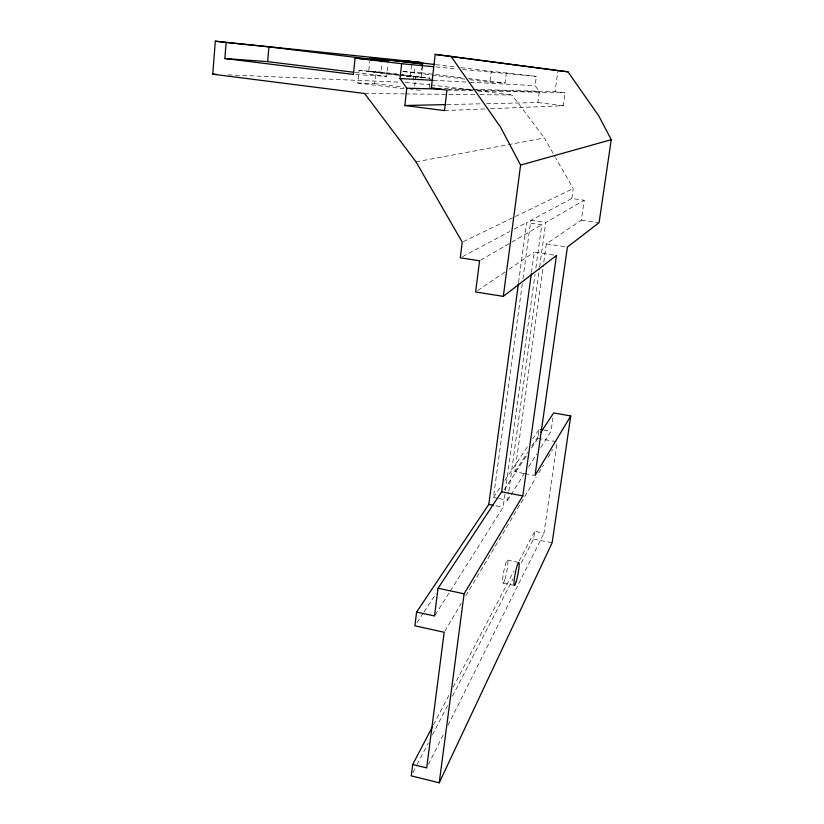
<?xml version="1.0" encoding="UTF-8"?>
<svg xmlns="http://www.w3.org/2000/svg" width="824" height="824" viewBox="0 0 824 824"><rect width="100%" height="100%" fill="white"/><g stroke="black" fill="none" stroke-linecap="round" stroke-linejoin="round"><path stroke-width="0.62" stroke-dasharray="4.12 3.09" d="M404.213 88.817L357.76 82.997L359.048 70.4L375.899 71.534L430.303 78.218L401.844 75.664M422.424 66.363L421.188 77.219L410.208 76.56L368.699 71.461L369.729 61.563M357.76 82.997L374.621 83.605L375.899 71.534M368.699 71.461L380.894 72.275L381.914 62.675M355.958 74.582L386.652 76.323L387.991 63.819M410.208 76.56L411.454 65.354M413.339 80.268L414.853 66.754M414.688 86.263L415.687 77.363M464.685 79.083L401.587 71.369L421.363 72.811L422.073 66.486M429.191 87.962L430.159 79.434M469.732 79.701L489.919 82.173L491.279 71.317L536.321 76.385L535.095 85.655L539.318 91.701L537.876 102.547L486.716 103.69M489.919 82.173L505.071 83.028L506.369 72.78M518.553 282.498L526.598 222.562L541.79 224.777L535.693 269.304M498.18 498.335L493.473 497.418L522.262 283.868M522.941 278.78L530.821 220.307L571.825 198.502L584.185 200.242L581.342 220.101L546.322 243.904L543.16 266.811M473.419 89.363L555.067 91.691L557.93 70.627M531.501 272.487L534.282 252.093L554.027 255.069M450.316 590.973L503.155 507.213L505.246 491.949M505.421 490.671L535.003 274.392M499.365 498.572L507.594 500.178L508.645 492.536M508.82 491.259L539.452 268.336M539.627 267.069L545.756 222.48L584.185 200.242M490.507 108.706L563.286 105.719L565.048 92.906L555.067 91.691M523.683 473.419L514.876 471.74L542.985 268.088M531.604 447.998L537.928 438.358L539.226 429.201L532.788 438.801M571.825 198.502L573.236 188.542L555.654 157.765M521.242 562.967L533.591 539.061L534.694 531.315L543.974 533.169L556.828 444.424M540.843 447.483L551.029 431.343L552.966 417.83M428.408 764.476L443.93 733.401M447.957 725.347L543.974 533.169M413.04 772.469L416.563 765.64M417.15 764.497L428.326 742.867M432.446 734.895L448.318 704.149M452.438 696.187L513.012 578.911M433.537 724.687L449.008 695.116M453.169 687.154L513.867 571.135M519.223 560.897L534.694 531.315M444.836 631.153L461.265 603.487M465.859 595.731L536.166 477.312M538.803 472.883L543.397 465.138M548.001 457.382L552.595 449.636M435.216 614.9L449.626 592.054M507.594 500.178L510.313 495.873M510.993 494.802L524.558 473.285M528.637 466.837L536.774 453.931M417.006 622.584L423.33 612.943M424.041 611.871L435.989 593.671M504.185 489.775L527.381 454.426M514.876 471.74L527.576 452.489M531.799 446.072L538.855 435.381M493.473 497.418L500.621 486.757M504.916 480.371L528.503 445.197M477.714 290.532L504.947 272.023M509.139 269.18L534.282 252.093M480.68 260.137L510.684 242.781M511.786 242.143L541.79 224.777M462.552 256.625L509.737 231.523M514.238 229.134L526.598 222.562M463.397 241.587L514.269 217.021M515.422 216.465L573.236 188.542M415.996 161.844L544.355 137.969L555.036 156.663M444.538 110.601L485.398 108.922M447.072 104.566L481.597 103.803M364.61 93.493L404.357 93.895M405.635 93.915L474.871 94.626M480.001 94.678L512.054 95.007L544.355 137.969M420.364 90.207L410.496 89.61M446.948 90.115L472.626 90.722M477.755 90.846L565.048 92.906M447.957 89.291L474.984 90.001M476.262 90.032L539.318 91.701M444.084 88.529L472.152 89.332M228.155 74.86L400.227 82.184M405.357 82.4L429.562 84.769M433.156 80.299L468.835 82.173M470.102 82.235L535.095 85.655M435.947 66.95L457.547 68.979M462.635 69.453L536.321 76.385M435.639 64.622L455.868 67.053M460.925 67.661L491.279 71.317M421.363 72.811L463.212 77.92M468.289 78.538L505.071 83.028M380.894 72.275L401.041 74.747M402.297 74.902L421.188 77.219M359.048 70.4L400.588 75.509M355 72.419L386.652 76.323M430.828 84.934L472.708 90.125M477.786 90.753L512.054 95.007M537.876 102.547L563.286 105.719M374.621 83.605L403.657 87.241M581.342 220.101L597.812 222.48M530.821 220.307L545.756 222.48M546.322 243.904L564.914 246.675M543.943 430.056L551.029 431.343M537.928 438.358L555.994 441.674M524.939 473.656L533.746 475.324M495.976 505.802L503.155 507.213M533.591 539.061L552.142 542.789M507.347 560.104L518.667 562.431M503.196 583.104L513.27 585.215M504.947 579.293A11.732 1.504 -79.1 0 0 507.697 560.33A11.732 1.504 -79.1 0 0 503.124 575.204A11.732 1.504 -79.1 0 0 504.947 579.293"/><path stroke-width="1.24" d="M432.343 726.964L412.711 764.497L411.269 775.878L439.213 782.8L464.118 593.805L522.807 495.904L556.488 255.44L503.31 296.372L475.623 291.964L479.568 260.786L460.307 257.819L462.233 242.153L415.996 161.844L364.61 93.493L212.747 74.201L215.322 41.2L415.399 61.841L422.506 62.696L402.761 60.667L434.372 64.468M226.137 42.508L268.923 46.906L388.259 61.316L355.062 58.092L353.393 74.438L224.859 58.525L226.137 42.508L215.322 41.2M353.733 72.255L267.646 61.635L268.923 46.906M540.977 432.167L553.666 412.917L570.744 415.955L535.003 475.561L567.396 247.046L599.079 222.655L611.254 139.689L598.801 115.937L567.952 71.812L435.206 54.394L431.323 88.168L446.948 90.115L444.538 110.601L404.862 105.513L406.778 88.199L400.021 78.558L401.649 63.716L433.403 66.703M518.389 283.775L488.797 504.391L416.594 612.077L414.894 625.797L444.177 632.266L426.678 767.927L412.711 764.497M531.326 273.764L501.651 491.804L438.049 588.254L434.526 615.981L416.594 612.077M503.31 296.372L520.603 165.088L500.487 127.04L450.934 56.259M570.744 415.955L552.142 542.789L439.213 782.8M520.603 165.088L611.254 139.689M404.862 105.513L445.784 104.597M406.778 88.199L441.52 89.116M431.323 88.168L435.154 88.281M212.747 74.201L216.599 74.366M400.021 78.558L433.156 80.299M224.859 58.525L267.646 61.635M557.93 70.627L567.952 71.812M355.062 58.092L401.649 63.716M435.206 54.394L556.664 70.452M540.4 429.417L542.759 429.85M501.651 491.804L522.807 495.904M488.797 504.391L493.586 505.339M438.049 588.254L464.118 593.805M422.691 63.953L370.11 57.845L422.691 63.953M516.205 581.651A11.752 1.401 -79.2 0 0 518.996 562.658A11.752 1.401 -79.2 0 0 514.547 577.583A11.752 1.401 -79.2 0 0 516.205 581.651"/></g></svg>
